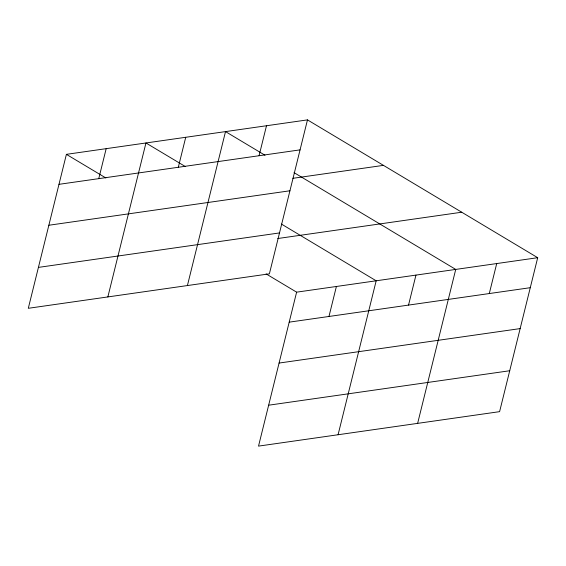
<?xml version="1.0" encoding="UTF-8"?>
<svg xmlns="http://www.w3.org/2000/svg" width="566" height="566" viewBox="0 0 566 566"><rect width="100%" height="100%" fill="white"/><g stroke="black" fill="none" stroke-linecap="round" stroke-linejoin="round"><path stroke-width="0.85" d="M307.48 119.886L66.399 154.348L28.3 308.3L269.381 273.838L307.48 119.886L537.7 257.7L499.601 411.652L258.52 446.114L296.619 292.162L537.7 257.7M98.76 178.651L106.182 148.66M107.858 296.924L145.957 142.972L185.436 166.602M178.311 167.274L185.733 137.283M187.417 285.554L225.516 131.602L264.987 155.233M259.072 155.728L266.494 125.744M328.973 316.465L336.395 286.474M338.079 434.745L376.178 280.793L281.387 224.044M408.532 305.095L415.953 275.104M417.63 423.375L455.729 269.416L294.037 172.623M489.293 293.549L496.715 263.558M58.977 184.332L300.058 149.87M292.841 178.318L383.451 165.364M48.853 225.247L289.934 190.777M38.424 267.393L279.505 232.93M277.722 238.527L461.729 212.222M289.198 322.153L530.278 287.691M279.073 363.061L520.154 328.598M268.645 405.206L509.725 370.744M66.399 154.348L105.877 177.979M266.084 273.88L296.619 292.162"/></g></svg>
